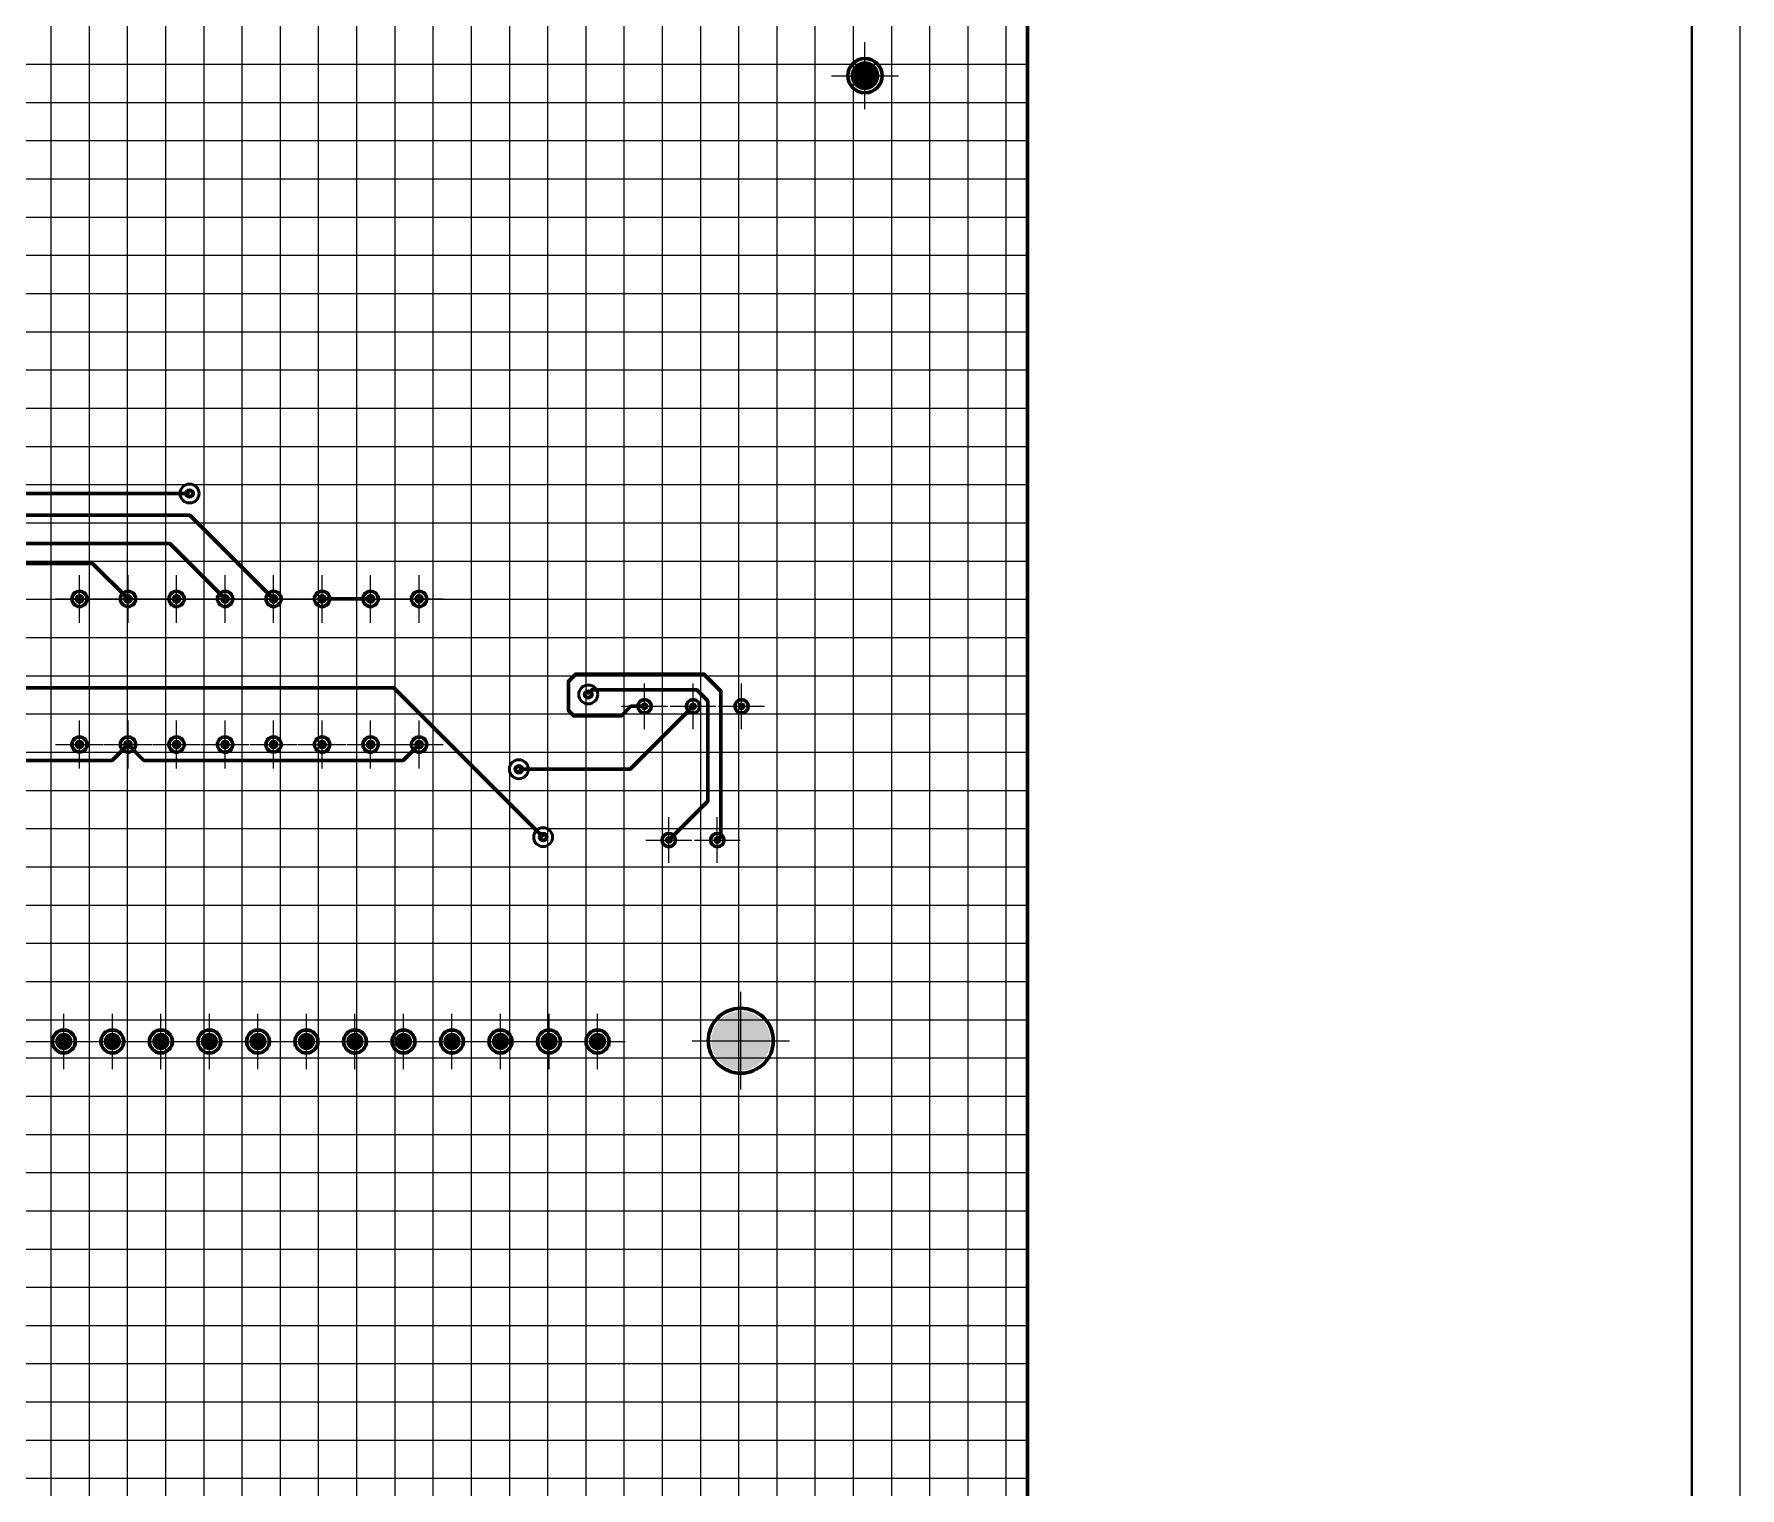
# Model space of a CAD drawing. Extents: x 346 to 4955, y 45 to 639.
# Drawn here: x 1756.4 to 1934.3, y 341.5 to 493.2 of the extents above; entities that cross this region are included whole.
import ezdxf

# ---------------------------------------------------------------- set-up
doc = ezdxf.new("R2010")
doc.units = 0
doc.header["$MEASUREMENT"] = 0
for name, color, linetype in [('KONTUR', 7, 'CONTINUOUS'), ('PDF _Геометрия', 7, 'CONTINUOUS'), ('PDF _Сплошная заливка', 7, 'CONTINUOUS')]:
    doc.layers.add(name, color=color, linetype=linetype)
doc.layers.add('Основная', color=7, linetype='CONTINUOUS', lineweight=40)

msp = doc.modelspace()

# ---------------------------------------------------------------- hatches: boundary and pattern name
at = {"layer": 'PDF _Сплошная заливка', "true_color": 0xffffff, "transparency": 33554559}
for points in [[(1843.073, 490.34), (1842.781, 490.311), (1842.499, 490.226), (1842.239, 490.087), (1842.011, 489.9), (1841.825, 489.672), (1841.686, 489.413), (1841.6, 489.131), (1841.572, 488.838), (1843.073, 488.838)], [(1843.073, 487.335), (1843.366, 487.364), (1843.648, 487.45), (1843.908, 487.589), (1844.135, 487.775), (1844.322, 488.003), (1844.461, 488.263), (1844.546, 488.545), (1844.575, 488.838), (1843.073, 488.838)], [(1761.132, 434.768), (1760.938, 434.729), (1760.773, 434.619), (1760.663, 434.454), (1760.624, 434.26), (1761.132, 434.26)], [(1761.64, 434.26), (1761.601, 434.454), (1761.491, 434.619), (1761.326, 434.729), (1761.132, 434.768), (1761.132, 434.26)], [(1766.193, 434.768), (1765.999, 434.729), (1765.834, 434.619), (1765.724, 434.454), (1765.686, 434.26), (1766.193, 434.26)], [(1766.701, 434.26), (1766.663, 434.454), (1766.553, 434.619), (1766.388, 434.729), (1766.193, 434.768), (1766.193, 434.26)], [(1771.255, 434.768), (1771.061, 434.729), (1770.896, 434.619), (1770.786, 434.454), (1770.747, 434.26), (1771.255, 434.26)], [(1771.763, 434.26), (1771.724, 434.454), (1771.614, 434.619), (1771.449, 434.729), (1771.255, 434.768), (1771.255, 434.26)], [(1776.317, 434.768), (1776.122, 434.729), (1775.957, 434.619), (1775.847, 434.454), (1775.809, 434.26), (1776.317, 434.26)], [(1776.825, 434.26), (1776.786, 434.454), (1776.676, 434.619), (1776.511, 434.729), (1776.317, 434.768), (1776.317, 434.26)], [(1781.378, 434.768), (1781.184, 434.729), (1781.019, 434.619), (1780.909, 434.454), (1780.87, 434.26), (1781.378, 434.26)], [(1781.886, 434.26), (1781.847, 434.454), (1781.737, 434.619), (1781.573, 434.729), (1781.378, 434.768), (1781.378, 434.26)], [(1786.44, 434.768), (1786.245, 434.729), (1786.081, 434.619), (1785.971, 434.454), (1785.932, 434.26), (1786.44, 434.26)], [(1786.948, 434.26), (1786.909, 434.454), (1786.799, 434.619), (1786.634, 434.729), (1786.44, 434.768), (1786.44, 434.26)], [(1791.501, 434.768), (1791.307, 434.729), (1791.142, 434.619), (1791.032, 434.454), (1790.993, 434.26), (1791.501, 434.26)], [(1792.009, 434.26), (1791.971, 434.454), (1791.86, 434.619), (1791.696, 434.729), (1791.501, 434.768), (1791.501, 434.26)], [(1796.563, 434.768), (1796.369, 434.729), (1796.204, 434.619), (1796.094, 434.454), (1796.055, 434.26), (1796.563, 434.26)], [(1797.071, 434.26), (1797.032, 434.454), (1796.922, 434.619), (1796.757, 434.729), (1796.563, 434.768), (1796.563, 434.26)], [(1820.077, 423.464), (1819.922, 423.433), (1819.79, 423.344), (1819.702, 423.212), (1819.671, 423.057), (1820.077, 423.057)], [(1820.484, 423.057), (1820.453, 423.212), (1820.365, 423.344), (1820.233, 423.433), (1820.077, 423.464), (1820.077, 423.057)], [(1820.077, 422.65), (1820.233, 422.682), (1820.365, 422.77), (1820.453, 422.901), (1820.484, 423.057), (1820.077, 423.057)], [(1825.139, 423.464), (1824.983, 423.433), (1824.852, 423.344), (1824.763, 423.212), (1824.733, 423.057), (1825.139, 423.057)], [(1825.545, 423.057), (1825.514, 423.212), (1825.426, 423.344), (1825.294, 423.433), (1825.139, 423.464), (1825.139, 423.057)], [(1825.139, 422.65), (1825.294, 422.682), (1825.426, 422.77), (1825.514, 422.901), (1825.545, 423.057), (1825.139, 423.057)], [(1830.2, 423.464), (1830.045, 423.433), (1829.913, 423.344), (1829.825, 423.212), (1829.794, 423.057), (1830.2, 423.057)], [(1830.607, 423.057), (1830.576, 423.212), (1830.488, 423.344), (1830.356, 423.433), (1830.2, 423.464), (1830.2, 423.057)], [(1830.2, 422.65), (1830.356, 422.682), (1830.488, 422.77), (1830.576, 422.901), (1830.607, 423.057), (1830.2, 423.057)], [(1761.132, 419.578), (1760.938, 419.54), (1760.773, 419.43), (1760.663, 419.265), (1760.624, 419.07), (1761.132, 419.07)], [(1761.64, 419.07), (1761.601, 419.265), (1761.491, 419.43), (1761.326, 419.54), (1761.132, 419.578), (1761.132, 419.07)], [(1766.193, 419.578), (1765.999, 419.54), (1765.834, 419.43), (1765.724, 419.265), (1765.686, 419.07), (1766.193, 419.07)], [(1766.701, 419.07), (1766.663, 419.265), (1766.553, 419.43), (1766.388, 419.54), (1766.193, 419.578), (1766.193, 419.07)], [(1771.255, 419.578), (1771.061, 419.54), (1770.896, 419.43), (1770.786, 419.265), (1770.747, 419.07), (1771.255, 419.07)], [(1771.763, 419.07), (1771.724, 419.265), (1771.614, 419.43), (1771.449, 419.54), (1771.255, 419.578), (1771.255, 419.07)], [(1776.317, 419.578), (1776.122, 419.54), (1775.957, 419.43), (1775.847, 419.265), (1775.809, 419.07), (1776.317, 419.07)], [(1776.825, 419.07), (1776.786, 419.265), (1776.676, 419.43), (1776.511, 419.54), (1776.317, 419.578), (1776.317, 419.07)], [(1781.378, 419.578), (1781.184, 419.54), (1781.019, 419.43), (1780.909, 419.265), (1780.87, 419.07), (1781.378, 419.07)], [(1781.886, 419.07), (1781.847, 419.265), (1781.737, 419.43), (1781.573, 419.54), (1781.378, 419.578), (1781.378, 419.07)], [(1786.44, 419.578), (1786.245, 419.54), (1786.081, 419.43), (1785.971, 419.265), (1785.932, 419.07), (1786.44, 419.07)], [(1786.948, 419.07), (1786.909, 419.265), (1786.799, 419.43), (1786.634, 419.54), (1786.44, 419.578), (1786.44, 419.07)], [(1791.501, 419.578), (1791.307, 419.54), (1791.142, 419.43), (1791.032, 419.265), (1790.993, 419.07), (1791.501, 419.07)], [(1792.009, 419.07), (1791.971, 419.265), (1791.86, 419.43), (1791.696, 419.54), (1791.501, 419.578), (1791.501, 419.07)], [(1796.563, 419.578), (1796.369, 419.54), (1796.204, 419.43), (1796.094, 419.265), (1796.055, 419.07), (1796.563, 419.07)], [(1797.071, 419.07), (1797.032, 419.265), (1796.922, 419.43), (1796.757, 419.54), (1796.563, 419.578), (1796.563, 419.07)], [(1822.608, 409.51), (1822.453, 409.479), (1822.321, 409.391), (1822.233, 409.259), (1822.202, 409.103), (1822.608, 409.103)], [(1823.014, 409.103), (1822.984, 409.259), (1822.895, 409.391), (1822.764, 409.479), (1822.608, 409.51), (1822.608, 409.103)], [(1827.67, 409.51), (1827.514, 409.479), (1827.382, 409.391), (1827.294, 409.259), (1827.263, 409.103), (1827.67, 409.103)], [(1828.076, 409.103), (1828.045, 409.259), (1827.957, 409.391), (1827.825, 409.479), (1827.67, 409.51), (1827.67, 409.103)], [(1822.608, 408.697), (1822.764, 408.728), (1822.895, 408.816), (1822.984, 408.948), (1823.014, 409.103), (1822.608, 409.103)], [(1827.67, 408.697), (1827.825, 408.728), (1827.957, 408.816), (1828.045, 408.948), (1828.076, 409.103), (1827.67, 409.103)], [(1760.402, 388.093), (1760.371, 388.328), (1760.281, 388.546), (1760.137, 388.733), (1759.95, 388.877), (1759.732, 388.968), (1759.498, 388.998), (1759.498, 388.093)], [(1765.464, 388.093), (1765.433, 388.328), (1765.343, 388.546), (1765.199, 388.733), (1765.012, 388.877), (1764.793, 388.968), (1764.559, 388.998), (1764.559, 388.093)], [(1770.525, 388.093), (1770.495, 388.328), (1770.404, 388.546), (1770.26, 388.733), (1770.073, 388.877), (1769.855, 388.968), (1769.621, 388.998), (1769.621, 388.093)], [(1775.587, 388.093), (1775.556, 388.328), (1775.466, 388.546), (1775.322, 388.733), (1775.135, 388.877), (1774.917, 388.968), (1774.682, 388.998), (1774.682, 388.093)], [(1780.649, 388.093), (1780.618, 388.328), (1780.527, 388.546), (1780.384, 388.733), (1780.196, 388.877), (1779.978, 388.968), (1779.744, 388.998), (1779.744, 388.093)], [(1785.71, 388.093), (1785.679, 388.328), (1785.589, 388.546), (1785.445, 388.733), (1785.258, 388.877), (1785.04, 388.968), (1784.806, 388.998), (1784.806, 388.093)], [(1790.772, 388.093), (1790.741, 388.328), (1790.65, 388.546), (1790.507, 388.733), (1790.319, 388.877), (1790.101, 388.968), (1789.867, 388.998), (1789.867, 388.093)], [(1795.833, 388.093), (1795.802, 388.328), (1795.712, 388.546), (1795.568, 388.733), (1795.381, 388.877), (1795.163, 388.968), (1794.929, 388.998), (1794.929, 388.093)], [(1800.895, 388.093), (1800.864, 388.328), (1800.774, 388.546), (1800.63, 388.733), (1800.443, 388.877), (1800.224, 388.968), (1799.99, 388.998), (1799.99, 388.093)], [(1805.956, 388.093), (1805.926, 388.328), (1805.835, 388.546), (1805.691, 388.733), (1805.504, 388.877), (1805.286, 388.968), (1805.052, 388.998), (1805.052, 388.093)], [(1811.018, 388.093), (1810.987, 388.328), (1810.897, 388.546), (1810.753, 388.733), (1810.566, 388.877), (1810.348, 388.968), (1810.113, 388.998), (1810.113, 388.093)], [(1816.08, 388.093), (1816.049, 388.328), (1815.958, 388.546), (1815.815, 388.733), (1815.627, 388.877), (1815.409, 388.968), (1815.175, 388.998), (1815.175, 388.093)], [(1827.022, 388.173), (1827.061, 387.689), (1827.174, 387.216), (1827.36, 386.766), (1827.614, 386.352), (1827.93, 385.982), (1828.3, 385.666), (1828.714, 385.412), (1829.163, 385.226), (1829.636, 385.112), (1830.121, 385.074), (1830.121, 388.173)]]:
    msp.add_hatch(color=7, dxfattribs=at).paths.add_polyline_path(points)
at = {"layer": 'PDF _Сплошная заливка', "transparency": 33554559}
for points in [[(1843.073, 488.838), (1844.575, 488.838), (1844.546, 489.131), (1844.461, 489.413), (1844.322, 489.672), (1844.135, 489.9), (1843.908, 490.087), (1843.648, 490.226), (1843.366, 490.311), (1843.073, 490.34)], [(1843.073, 488.838), (1841.572, 488.838), (1841.6, 488.545), (1841.686, 488.263), (1841.825, 488.003), (1842.011, 487.775), (1842.239, 487.589), (1842.499, 487.45), (1842.781, 487.364), (1843.073, 487.335)], [(1761.132, 434.26), (1760.624, 434.26), (1760.663, 434.065), (1760.773, 433.901), (1760.938, 433.79), (1761.132, 433.752)], [(1761.132, 434.26), (1761.132, 433.752), (1761.326, 433.79), (1761.491, 433.901), (1761.601, 434.065), (1761.64, 434.26)], [(1766.193, 434.26), (1765.686, 434.26), (1765.724, 434.065), (1765.834, 433.901), (1765.999, 433.79), (1766.193, 433.752)], [(1766.193, 434.26), (1766.193, 433.752), (1766.388, 433.79), (1766.553, 433.901), (1766.663, 434.065), (1766.701, 434.26)], [(1771.255, 434.26), (1770.747, 434.26), (1770.786, 434.065), (1770.896, 433.901), (1771.061, 433.79), (1771.255, 433.752)], [(1771.255, 434.26), (1771.255, 433.752), (1771.449, 433.79), (1771.614, 433.901), (1771.724, 434.065), (1771.763, 434.26)], [(1776.317, 434.26), (1775.809, 434.26), (1775.847, 434.065), (1775.957, 433.901), (1776.122, 433.79), (1776.317, 433.752)], [(1776.317, 434.26), (1776.317, 433.752), (1776.511, 433.79), (1776.676, 433.901), (1776.786, 434.065), (1776.825, 434.26)], [(1781.378, 434.26), (1780.87, 434.26), (1780.909, 434.065), (1781.019, 433.901), (1781.184, 433.79), (1781.378, 433.752)], [(1781.378, 434.26), (1781.378, 433.752), (1781.573, 433.79), (1781.737, 433.901), (1781.847, 434.065), (1781.886, 434.26)], [(1786.44, 434.26), (1785.932, 434.26), (1785.971, 434.065), (1786.081, 433.901), (1786.245, 433.79), (1786.44, 433.752)], [(1786.44, 434.26), (1786.44, 433.752), (1786.634, 433.79), (1786.799, 433.901), (1786.909, 434.065), (1786.948, 434.26)], [(1791.501, 434.26), (1790.993, 434.26), (1791.032, 434.065), (1791.142, 433.901), (1791.307, 433.79), (1791.501, 433.752)], [(1791.501, 434.26), (1791.501, 433.752), (1791.696, 433.79), (1791.86, 433.901), (1791.971, 434.065), (1792.009, 434.26)], [(1796.563, 434.26), (1796.055, 434.26), (1796.094, 434.065), (1796.204, 433.901), (1796.369, 433.79), (1796.563, 433.752)], [(1796.563, 434.26), (1796.563, 433.752), (1796.757, 433.79), (1796.922, 433.901), (1797.032, 434.065), (1797.071, 434.26)], [(1820.077, 423.057), (1819.671, 423.057), (1819.702, 422.901), (1819.79, 422.77), (1819.922, 422.682), (1820.077, 422.65)], [(1825.139, 423.057), (1824.733, 423.057), (1824.763, 422.901), (1824.852, 422.77), (1824.983, 422.682), (1825.139, 422.65)], [(1830.2, 423.057), (1829.794, 423.057), (1829.825, 422.901), (1829.913, 422.77), (1830.045, 422.682), (1830.2, 422.65)], [(1761.132, 419.07), (1760.624, 419.07), (1760.663, 418.876), (1760.773, 418.711), (1760.938, 418.601), (1761.132, 418.562)], [(1761.132, 419.07), (1761.132, 418.562), (1761.326, 418.601), (1761.491, 418.711), (1761.601, 418.876), (1761.64, 419.07)], [(1766.193, 419.07), (1765.686, 419.07), (1765.724, 418.876), (1765.834, 418.711), (1765.999, 418.601), (1766.193, 418.562)], [(1766.193, 419.07), (1766.193, 418.562), (1766.388, 418.601), (1766.553, 418.711), (1766.663, 418.876), (1766.701, 419.07)], [(1771.255, 419.07), (1770.747, 419.07), (1770.786, 418.876), (1770.896, 418.711), (1771.061, 418.601), (1771.255, 418.562)], [(1771.255, 419.07), (1771.255, 418.562), (1771.449, 418.601), (1771.614, 418.711), (1771.724, 418.876), (1771.763, 419.07)], [(1776.317, 419.07), (1775.809, 419.07), (1775.847, 418.876), (1775.957, 418.711), (1776.122, 418.601), (1776.317, 418.562)], [(1776.317, 419.07), (1776.317, 418.562), (1776.511, 418.601), (1776.676, 418.711), (1776.786, 418.876), (1776.825, 419.07)], [(1781.378, 419.07), (1780.87, 419.07), (1780.909, 418.876), (1781.019, 418.711), (1781.184, 418.601), (1781.378, 418.562)], [(1781.378, 419.07), (1781.378, 418.562), (1781.573, 418.601), (1781.737, 418.711), (1781.847, 418.876), (1781.886, 419.07)], [(1786.44, 419.07), (1785.932, 419.07), (1785.971, 418.876), (1786.081, 418.711), (1786.245, 418.601), (1786.44, 418.562)], [(1786.44, 419.07), (1786.44, 418.562), (1786.634, 418.601), (1786.799, 418.711), (1786.909, 418.876), (1786.948, 419.07)], [(1791.501, 419.07), (1790.993, 419.07), (1791.032, 418.876), (1791.142, 418.711), (1791.307, 418.601), (1791.501, 418.562)], [(1791.501, 419.07), (1791.501, 418.562), (1791.696, 418.601), (1791.86, 418.711), (1791.971, 418.876), (1792.009, 419.07)], [(1796.563, 419.07), (1796.055, 419.07), (1796.094, 418.876), (1796.204, 418.711), (1796.369, 418.601), (1796.563, 418.562)], [(1796.563, 419.07), (1796.563, 418.562), (1796.757, 418.601), (1796.922, 418.711), (1797.032, 418.876), (1797.071, 419.07)], [(1822.608, 409.103), (1822.202, 409.103), (1822.233, 408.948), (1822.321, 408.816), (1822.453, 408.728), (1822.608, 408.697)], [(1827.67, 409.103), (1827.263, 409.103), (1827.294, 408.948), (1827.382, 408.816), (1827.514, 408.728), (1827.67, 408.697)], [(1830.121, 388.173), (1830.121, 391.273), (1829.636, 391.235), (1829.163, 391.121), (1828.714, 390.935), (1828.3, 390.681), (1827.93, 390.365), (1827.614, 389.995), (1827.36, 389.58), (1827.174, 389.131), (1827.061, 388.658), (1827.022, 388.173)], [(1830.121, 388.173), (1833.219, 388.173), (1833.181, 388.658), (1833.067, 389.131), (1832.881, 389.58), (1832.627, 389.995), (1832.311, 390.365), (1831.942, 390.681), (1831.527, 390.935), (1831.078, 391.121), (1830.605, 391.235), (1830.121, 391.273)], [(1759.498, 388.093), (1759.498, 388.998), (1759.264, 388.968), (1759.046, 388.877), (1758.858, 388.733), (1758.714, 388.546), (1758.624, 388.328), (1758.593, 388.093)], [(1759.498, 388.093), (1758.593, 388.093), (1758.624, 387.859), (1758.714, 387.641), (1758.858, 387.454), (1759.046, 387.31), (1759.264, 387.219), (1759.498, 387.189)], [(1759.498, 388.093), (1759.498, 387.189), (1759.732, 387.219), (1759.95, 387.31), (1760.137, 387.454), (1760.281, 387.641), (1760.371, 387.859), (1760.402, 388.093)], [(1764.559, 388.093), (1764.559, 388.998), (1764.325, 388.968), (1764.107, 388.877), (1763.92, 388.733), (1763.776, 388.546), (1763.686, 388.328), (1763.655, 388.093)], [(1764.559, 388.093), (1763.655, 388.093), (1763.686, 387.859), (1763.776, 387.641), (1763.92, 387.454), (1764.107, 387.31), (1764.325, 387.219), (1764.559, 387.189)], [(1764.559, 388.093), (1764.559, 387.189), (1764.793, 387.219), (1765.012, 387.31), (1765.199, 387.454), (1765.343, 387.641), (1765.433, 387.859), (1765.464, 388.093)], [(1769.621, 388.093), (1769.621, 388.998), (1769.387, 388.968), (1769.169, 388.877), (1768.981, 388.733), (1768.838, 388.546), (1768.747, 388.328), (1768.716, 388.093)], [(1769.621, 388.093), (1768.716, 388.093), (1768.747, 387.859), (1768.838, 387.641), (1768.981, 387.454), (1769.169, 387.31), (1769.387, 387.219), (1769.621, 387.189)], [(1769.621, 388.093), (1769.621, 387.189), (1769.855, 387.219), (1770.073, 387.31), (1770.26, 387.454), (1770.404, 387.641), (1770.495, 387.859), (1770.525, 388.093)], [(1774.682, 388.093), (1774.682, 388.998), (1774.448, 388.968), (1774.23, 388.877), (1774.043, 388.733), (1773.899, 388.546), (1773.809, 388.328), (1773.778, 388.093)], [(1774.682, 388.093), (1773.778, 388.093), (1773.809, 387.859), (1773.899, 387.641), (1774.043, 387.454), (1774.23, 387.31), (1774.448, 387.219), (1774.682, 387.189)], [(1774.682, 388.093), (1774.682, 387.189), (1774.917, 387.219), (1775.135, 387.31), (1775.322, 387.454), (1775.466, 387.641), (1775.556, 387.859), (1775.587, 388.093)], [(1779.744, 388.093), (1779.744, 388.998), (1779.51, 388.968), (1779.292, 388.877), (1779.105, 388.733), (1778.961, 388.546), (1778.87, 388.328), (1778.84, 388.093)], [(1779.744, 388.093), (1778.84, 388.093), (1778.87, 387.859), (1778.961, 387.641), (1779.105, 387.454), (1779.292, 387.31), (1779.51, 387.219), (1779.744, 387.189)], [(1779.744, 388.093), (1779.744, 387.189), (1779.978, 387.219), (1780.196, 387.31), (1780.384, 387.454), (1780.527, 387.641), (1780.618, 387.859), (1780.649, 388.093)], [(1784.806, 388.093), (1784.806, 388.998), (1784.572, 388.968), (1784.353, 388.877), (1784.166, 388.733), (1784.022, 388.546), (1783.932, 388.328), (1783.901, 388.093)], [(1784.806, 388.093), (1783.901, 388.093), (1783.932, 387.859), (1784.022, 387.641), (1784.166, 387.454), (1784.353, 387.31), (1784.572, 387.219), (1784.806, 387.189)], [(1784.806, 388.093), (1784.806, 387.189), (1785.04, 387.219), (1785.258, 387.31), (1785.445, 387.454), (1785.589, 387.641), (1785.679, 387.859), (1785.71, 388.093)], [(1789.867, 388.093), (1789.867, 388.998), (1789.633, 388.968), (1789.415, 388.877), (1789.228, 388.733), (1789.084, 388.546), (1788.994, 388.328), (1788.963, 388.093)], [(1789.867, 388.093), (1788.963, 388.093), (1788.994, 387.859), (1789.084, 387.641), (1789.228, 387.454), (1789.415, 387.31), (1789.633, 387.219), (1789.867, 387.189)], [(1789.867, 388.093), (1789.867, 387.189), (1790.101, 387.219), (1790.319, 387.31), (1790.507, 387.454), (1790.65, 387.641), (1790.741, 387.859), (1790.772, 388.093)], [(1794.929, 388.093), (1794.929, 388.998), (1794.695, 388.968), (1794.476, 388.877), (1794.289, 388.733), (1794.145, 388.546), (1794.055, 388.328), (1794.024, 388.093)], [(1794.929, 388.093), (1794.024, 388.093), (1794.055, 387.859), (1794.145, 387.641), (1794.289, 387.454), (1794.476, 387.31), (1794.695, 387.219), (1794.929, 387.189)], [(1794.929, 388.093), (1794.929, 387.189), (1795.163, 387.219), (1795.381, 387.31), (1795.568, 387.454), (1795.712, 387.641), (1795.802, 387.859), (1795.833, 388.093)], [(1799.99, 388.093), (1799.99, 388.998), (1799.756, 388.968), (1799.538, 388.877), (1799.351, 388.733), (1799.207, 388.546), (1799.117, 388.328), (1799.086, 388.093)], [(1799.99, 388.093), (1799.086, 388.093), (1799.117, 387.859), (1799.207, 387.641), (1799.351, 387.454), (1799.538, 387.31), (1799.756, 387.219), (1799.99, 387.189)], [(1799.99, 388.093), (1799.99, 387.189), (1800.224, 387.219), (1800.443, 387.31), (1800.63, 387.454), (1800.774, 387.641), (1800.864, 387.859), (1800.895, 388.093)], [(1805.052, 388.093), (1805.052, 388.998), (1804.818, 388.968), (1804.6, 388.877), (1804.412, 388.733), (1804.269, 388.546), (1804.178, 388.328), (1804.147, 388.093)], [(1805.052, 388.093), (1804.147, 388.093), (1804.178, 387.859), (1804.269, 387.641), (1804.412, 387.454), (1804.6, 387.31), (1804.818, 387.219), (1805.052, 387.189)], [(1805.052, 388.093), (1805.052, 387.189), (1805.286, 387.219), (1805.504, 387.31), (1805.691, 387.454), (1805.835, 387.641), (1805.926, 387.859), (1805.956, 388.093)], [(1810.113, 388.093), (1810.113, 388.998), (1809.879, 388.968), (1809.661, 388.877), (1809.474, 388.733), (1809.33, 388.546), (1809.24, 388.328), (1809.209, 388.093)], [(1810.113, 388.093), (1809.209, 388.093), (1809.24, 387.859), (1809.33, 387.641), (1809.474, 387.454), (1809.661, 387.31), (1809.879, 387.219), (1810.113, 387.189)], [(1810.113, 388.093), (1810.113, 387.189), (1810.348, 387.219), (1810.566, 387.31), (1810.753, 387.454), (1810.897, 387.641), (1810.987, 387.859), (1811.018, 388.093)], [(1815.175, 388.093), (1815.175, 388.998), (1814.941, 388.968), (1814.723, 388.877), (1814.535, 388.733), (1814.392, 388.546), (1814.301, 388.328), (1814.27, 388.093)], [(1815.175, 388.093), (1814.27, 388.093), (1814.301, 387.859), (1814.392, 387.641), (1814.535, 387.454), (1814.723, 387.31), (1814.941, 387.219), (1815.175, 387.189)], [(1815.175, 388.093), (1815.175, 387.189), (1815.409, 387.219), (1815.627, 387.31), (1815.815, 387.454), (1815.958, 387.641), (1816.049, 387.859), (1816.08, 388.093)], [(1830.121, 388.173), (1830.121, 385.074), (1830.605, 385.112), (1831.078, 385.226), (1831.527, 385.412), (1831.942, 385.666), (1832.311, 385.982), (1832.627, 386.352), (1832.881, 386.766), (1833.067, 387.216), (1833.181, 387.689), (1833.219, 388.173)]]:
    msp.add_hatch(color=256, dxfattribs=at).paths.add_polyline_path(points)

# ---------------------------------------------------------------- linework, layer by layer
at = {"layer": 'KONTUR'}
msp.add_line((1934.346, 638.812), (1934.346, 44.812), dxfattribs=at)
at = {"layer": 'PDF _Геометрия', "lineweight": 18}
for points in [[(1617.455, 589.702), (1618.691, 589.702), (1618.691, 229.702), (1860.012, 229.702), (1860.012, 589.702), (1618.691, 589.702), (1616.219, 589.702)], [(1758.183, 229.702), (1758.183, 589.702)], [(1762.168, 229.702), (1762.168, 589.702)], [(1766.153, 229.702), (1766.153, 589.702)], [(1770.139, 229.702), (1770.139, 589.702)], [(1774.124, 229.702), (1774.124, 589.702)], [(1778.11, 229.702), (1778.11, 589.702)], [(1782.096, 229.702), (1782.096, 589.702)], [(1786.081, 229.702), (1786.081, 589.702)], [(1790.067, 229.702), (1790.067, 589.702)], [(1794.052, 229.702), (1794.052, 589.702)], [(1798.038, 229.702), (1798.038, 589.702)], [(1802.023, 229.702), (1802.023, 589.702)], [(1806.009, 229.702), (1806.009, 589.702)], [(1809.994, 229.702), (1809.994, 589.702)], [(1813.98, 229.702), (1813.98, 589.702)], [(1817.965, 229.702), (1817.965, 589.702)], [(1821.95, 229.702), (1821.95, 589.702)], [(1825.936, 229.702), (1825.936, 589.702)], [(1829.921, 229.702), (1829.921, 589.702)], [(1833.907, 229.702), (1833.907, 589.702)], [(1837.892, 229.702), (1837.892, 589.702)], [(1841.878, 229.702), (1841.878, 589.702)], [(1845.863, 229.702), (1845.863, 589.702)], [(1849.849, 229.702), (1849.849, 589.702)], [(1853.834, 229.702), (1853.834, 589.702)], [(1857.82, 229.702), (1857.82, 589.702)], [(1843.073, 485.349), (1843.073, 492.326)], [(1618.691, 490.034), (1860.012, 490.034)], [(1839.586, 488.838), (1846.561, 488.838)], [(1618.691, 486.047), (1860.012, 486.047)], [(1618.691, 482.06), (1860.012, 482.06)], [(1618.691, 478.074), (1860.012, 478.074)], [(1618.691, 474.087), (1860.012, 474.087)], [(1618.691, 470.1), (1860.012, 470.1)], [(1618.691, 466.114), (1860.012, 466.114)], [(1618.691, 462.127), (1860.012, 462.127)], [(1618.691, 458.14), (1860.012, 458.14)], [(1618.691, 454.153), (1860.012, 454.153)], [(1618.691, 450.167), (1860.012, 450.167)], [(1618.691, 446.18), (1860.012, 446.18)], [(1618.691, 442.193), (1860.012, 442.193)], [(1618.691, 438.206), (1860.012, 438.206)], [(1761.132, 431.768), (1761.132, 436.752)], [(1766.193, 431.768), (1766.193, 436.752)], [(1771.255, 431.768), (1771.255, 436.752)], [(1776.317, 431.768), (1776.317, 436.752)], [(1781.378, 431.768), (1781.378, 436.752)], [(1786.44, 431.768), (1786.44, 436.752)], [(1791.501, 431.768), (1791.501, 436.752)], [(1796.563, 431.768), (1796.563, 436.752)], [(1618.691, 434.22), (1860.012, 434.22)], [(1758.641, 434.26), (1763.623, 434.26)], [(1763.702, 434.26), (1768.685, 434.26)], [(1768.764, 434.26), (1773.746, 434.26)], [(1773.826, 434.26), (1778.808, 434.26)], [(1778.887, 434.26), (1783.869, 434.26)], [(1783.949, 434.26), (1788.931, 434.26)], [(1789.01, 434.26), (1793.992, 434.26)], [(1794.072, 434.26), (1799.054, 434.26)], [(1618.691, 430.233), (1860.012, 430.233)], [(1618.691, 426.246), (1860.012, 426.246)], [(1820.077, 420.665), (1820.077, 425.449)], [(1825.139, 420.665), (1825.139, 425.449)], [(1830.2, 420.665), (1830.2, 425.449)], [(1618.691, 422.26), (1860.012, 422.26)], [(1817.686, 423.057), (1822.468, 423.057)], [(1822.747, 423.057), (1827.53, 423.057)], [(1827.809, 423.057), (1832.592, 423.057)], [(1761.132, 416.579), (1761.132, 421.562)], [(1766.193, 416.579), (1766.193, 421.562)], [(1771.255, 416.579), (1771.255, 421.562)], [(1776.317, 416.579), (1776.317, 421.562)], [(1781.378, 416.579), (1781.378, 421.562)], [(1786.44, 416.579), (1786.44, 421.562)], [(1791.501, 416.579), (1791.501, 421.562)], [(1796.563, 416.579), (1796.563, 421.562)], [(1618.691, 418.273), (1860.012, 418.273)], [(1758.641, 419.07), (1763.623, 419.07)], [(1763.702, 419.07), (1768.685, 419.07)], [(1768.764, 419.07), (1773.746, 419.07)], [(1773.826, 419.07), (1778.808, 419.07)], [(1778.887, 419.07), (1783.869, 419.07)], [(1783.949, 419.07), (1788.931, 419.07)], [(1789.01, 419.07), (1793.992, 419.07)], [(1794.072, 419.07), (1799.054, 419.07)], [(1618.691, 414.286), (1860.012, 414.286)], [(1822.608, 406.712), (1822.608, 411.495)], [(1827.67, 406.712), (1827.67, 411.495)], [(1618.691, 410.3), (1860.012, 410.3)], [(1820.217, 409.103), (1824.999, 409.103)], [(1825.278, 409.103), (1830.061, 409.103)], [(1618.691, 406.313), (1860.012, 406.313)], [(1618.691, 402.326), (1860.012, 402.326)], [(1618.691, 398.339), (1860.012, 398.339)], [(1618.691, 394.353), (1860.012, 394.353)], [(1830.121, 383.09), (1830.121, 393.256)], [(1618.691, 390.366), (1860.012, 390.366)], [(1759.498, 385.203), (1759.498, 390.984)], [(1764.559, 385.203), (1764.559, 390.984)], [(1769.621, 385.203), (1769.621, 390.984)], [(1774.682, 385.203), (1774.682, 390.984)], [(1779.744, 385.203), (1779.744, 390.984)], [(1784.806, 385.203), (1784.806, 390.984)], [(1789.867, 385.203), (1789.867, 390.984)], [(1794.929, 385.203), (1794.929, 390.984)], [(1799.99, 385.203), (1799.99, 390.984)], [(1805.052, 385.203), (1805.052, 390.984)], [(1810.113, 385.203), (1810.113, 390.984)], [(1815.175, 385.203), (1815.175, 390.984)], [(1751.547, 388.093), (1757.326, 388.093)], [(1756.608, 388.093), (1762.387, 388.093)], [(1761.67, 388.093), (1767.449, 388.093)], [(1766.732, 388.093), (1772.511, 388.093)], [(1771.793, 388.093), (1777.572, 388.093)], [(1776.855, 388.093), (1782.634, 388.093)], [(1781.916, 388.093), (1787.695, 388.093)], [(1786.978, 388.093), (1792.757, 388.093)], [(1792.039, 388.093), (1797.818, 388.093)], [(1797.101, 388.093), (1802.88, 388.093)], [(1802.162, 388.093), (1807.942, 388.093)], [(1807.224, 388.093), (1813.003, 388.093)], [(1812.286, 388.093), (1818.065, 388.093)], [(1825.039, 388.173), (1835.202, 388.173)], [(1618.691, 386.379), (1860.012, 386.379)], [(1618.691, 382.393), (1860.012, 382.393)], [(1618.691, 378.406), (1860.012, 378.406)], [(1618.691, 374.419), (1860.012, 374.419)], [(1618.691, 370.432), (1860.012, 370.432)], [(1618.691, 366.446), (1860.012, 366.446)], [(1618.691, 362.459), (1860.012, 362.459)], [(1618.691, 358.472), (1860.012, 358.472)], [(1618.691, 354.486), (1860.012, 354.486)], [(1618.691, 350.499), (1860.012, 350.499)], [(1618.691, 346.512), (1860.012, 346.512)], [(1618.691, 342.526), (1860.012, 342.526)]]:
    msp.add_lwpolyline(points, dxfattribs=at)
at = {"layer": 'PDF _Геометрия', "lineweight": 60}
for points in [[(1860.012, 589.702), (1860.012, 229.702), (1618.691, 229.702), (1618.691, 589.702)], [(1860.012, 589.702), (1860.012, 229.702), (1618.691, 229.702), (1618.691, 589.701)]]:
    msp.add_lwpolyline(points, close=True, dxfattribs=at)
for points in [[(1635.828, 492.226), (1632.863, 489.26), (1632.863, 470.414), (1633.875, 469.402), (1636.457, 469.402), (1637.671, 468.186), (1637.671, 466.161), (1636.608, 465.098), (1635.9, 465.098), (1633.976, 463.174), (1633.976, 456.035), (1635.546, 454.466), (1665.409, 424.998), (1793.922, 424.998), (1809.5, 409.416)], [(1689.632, 442.991), (1692.893, 446.253), (1709.266, 446.253), (1712.527, 442.991), (1772.65, 442.991), (1781.378, 434.26)], [(1725.199, 445.251), (1772.613, 445.251)], [(1714.557, 440.036), (1770.543, 440.036), (1776.317, 434.26)], [(1709.09, 437.961), (1762.493, 437.961), (1766.193, 434.26)], [(1786.44, 434.26), (1791.501, 434.26)], [(1827.67, 409.103), (1828.037, 409.471), (1828.037, 424.644), (1826.265, 426.416), (1812.903, 426.416), (1812.144, 425.656), (1812.144, 422.619), (1812.7, 422.062), (1817.661, 422.062), (1818.656, 423.057), (1820.077, 423.057)], [(1822.608, 409.103), (1826.67, 413.167), (1826.67, 423.631), (1825.517, 424.785), (1814.573, 424.785), (1814.208, 424.419), (1814.208, 424.289)], [(1742.52, 423.057), (1748.172, 417.404), (1764.527, 417.404), (1766.193, 419.07), (1767.86, 417.404), (1794.897, 417.404), (1796.563, 419.07)], [(1806.964, 416.492), (1818.576, 416.492), (1825.139, 423.057)]]:
    msp.add_lwpolyline(points, dxfattribs=at)
for centre, radius in [((1843.073, 488.838), 1.794), ((1761.132, 434.26), 0.797), ((1766.193, 434.26), 0.797), ((1771.255, 434.26), 0.797), ((1776.316, 434.26), 0.797), ((1781.378, 434.26), 0.797), ((1786.44, 434.26), 0.797), ((1791.501, 434.26), 0.797), ((1796.563, 434.26), 0.797), ((1820.077, 423.057), 0.698), ((1825.139, 423.057), 0.698), ((1830.2, 423.057), 0.698), ((1761.132, 419.071), 0.797), ((1766.193, 419.07), 0.797), ((1771.255, 419.07), 0.797), ((1776.317, 419.07), 0.797), ((1781.378, 419.071), 0.797), ((1786.44, 419.07), 0.797), ((1791.501, 419.07), 0.797), ((1796.563, 419.07), 0.797), ((1822.608, 409.103), 0.698), ((1827.669, 409.103), 0.698), ((1830.12, 388.174), 3.388), ((1759.498, 388.094), 1.196), ((1764.559, 388.094), 1.196), ((1769.621, 388.094), 1.196), ((1774.682, 388.094), 1.196), ((1779.744, 388.094), 1.196), ((1784.806, 388.094), 1.196), ((1789.867, 388.094), 1.196), ((1794.929, 388.094), 1.196), ((1799.99, 388.094), 1.196), ((1805.052, 388.094), 1.196), ((1810.113, 388.094), 1.196), ((1815.175, 388.094), 1.196)]:
    msp.add_circle(centre, radius, dxfattribs=at)
at = {"layer": 'PDF _Геометрия', "lineweight": 53}
for centre in [(1772.613, 445.251), (1814.207, 424.29), (1806.964, 416.492), (1809.499, 409.416)]:
    msp.add_circle(centre, 0.987, dxfattribs=at)
at = {"layer": 'PDF _Геометрия', "color": 7, "lineweight": 70, "true_color": 0xffffff}
for centre in [(1772.613, 445.251), (1814.207, 424.289), (1806.964, 416.492), (1809.5, 409.416)]:
    msp.add_circle(centre, 0.354, dxfattribs=at)
at = {"layer": 'Основная'}
msp.add_line((1929.346, 49.812), (1929.346, 633.812), dxfattribs=at)

doc.saveas('drawing.dxf')
